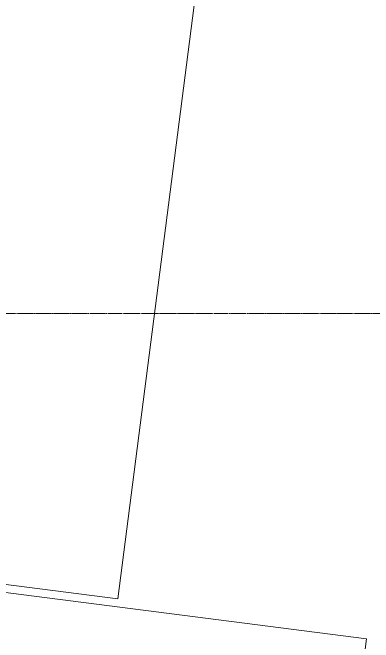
# Model space of a CAD drawing. Extents: x -1439 to 23780, y -1362 to 4476.
# Drawn here: x 4537.1 to 4669.4, y 1551 to 1782 of the extents above; entities that cross this region are included whole.
import ezdxf

# ---------------------------------------------------------------- set-up
doc = ezdxf.new("R2010")
doc.units = 0
doc.header["$MEASUREMENT"] = 0
doc.linetypes.add('Audi$0$DASHDOT2', pattern=[0.5, 0.25, -0.125, 0, -0.125])
for name, color, linetype, lineweight in [('Audi$0$04', 8, 'Continuous', 9), ('Audi$0$06D', 8, 'Continuous', 9), ('Audi$0$10', 8, 'Continuous', 9), ('Audi$0$21', 8, 'Continuous', 9), ('Audi$0$24', 8, 'Audi$0$DASHDOT2', 9)]:
    doc.layers.add(name, color=color, linetype=linetype, lineweight=lineweight)

# ---------------------------------------------------------------- blocks, each defined once
blk = doc.blocks.new('Audi$0$p-audi_arac')
at = {"layer": 'Audi$0$06D', "lineweight": 0, "flags": 128}
blk.add_lwpolyline([(695.6, 0.8), (-4.4, 0.8), (-4.4, 400.8), (695.6, 400.8)], close=True, dxfattribs=at)
blk = doc.blocks.new('Audi$0$P-AKS_AUDI')
at = {"layer": 'Audi$0$21', "linetype": 'Audi$0$DASHDOT2'}
blk.add_lwpolyline([(-3832.02, -1113.38), (266.92, -1113.38)], dxfattribs=at)
blk = doc.blocks.new('Audi$0$p-zemin kat')
at = {"layer": 'Audi$0$24'}
blk.add_blockref('Audi$0$P-AKS_AUDI', (4722.5, 2785), dxfattribs=at)

msp = doc.modelspace()

# ---------------------------------------------------------------- block references
at = {"layer": 'Audi$0$04', "rotation": 172.6899395192608}
for p in [(4622.37, 1965.03), (4662.64, 1553.66)]:
    msp.add_blockref('Audi$0$p-audi_arac', p, dxfattribs=at)
at = {"layer": 'Audi$0$10'}
msp.add_blockref('Audi$0$p-zemin kat', (0, 0), dxfattribs=at)

doc.saveas('drawing.dxf')
